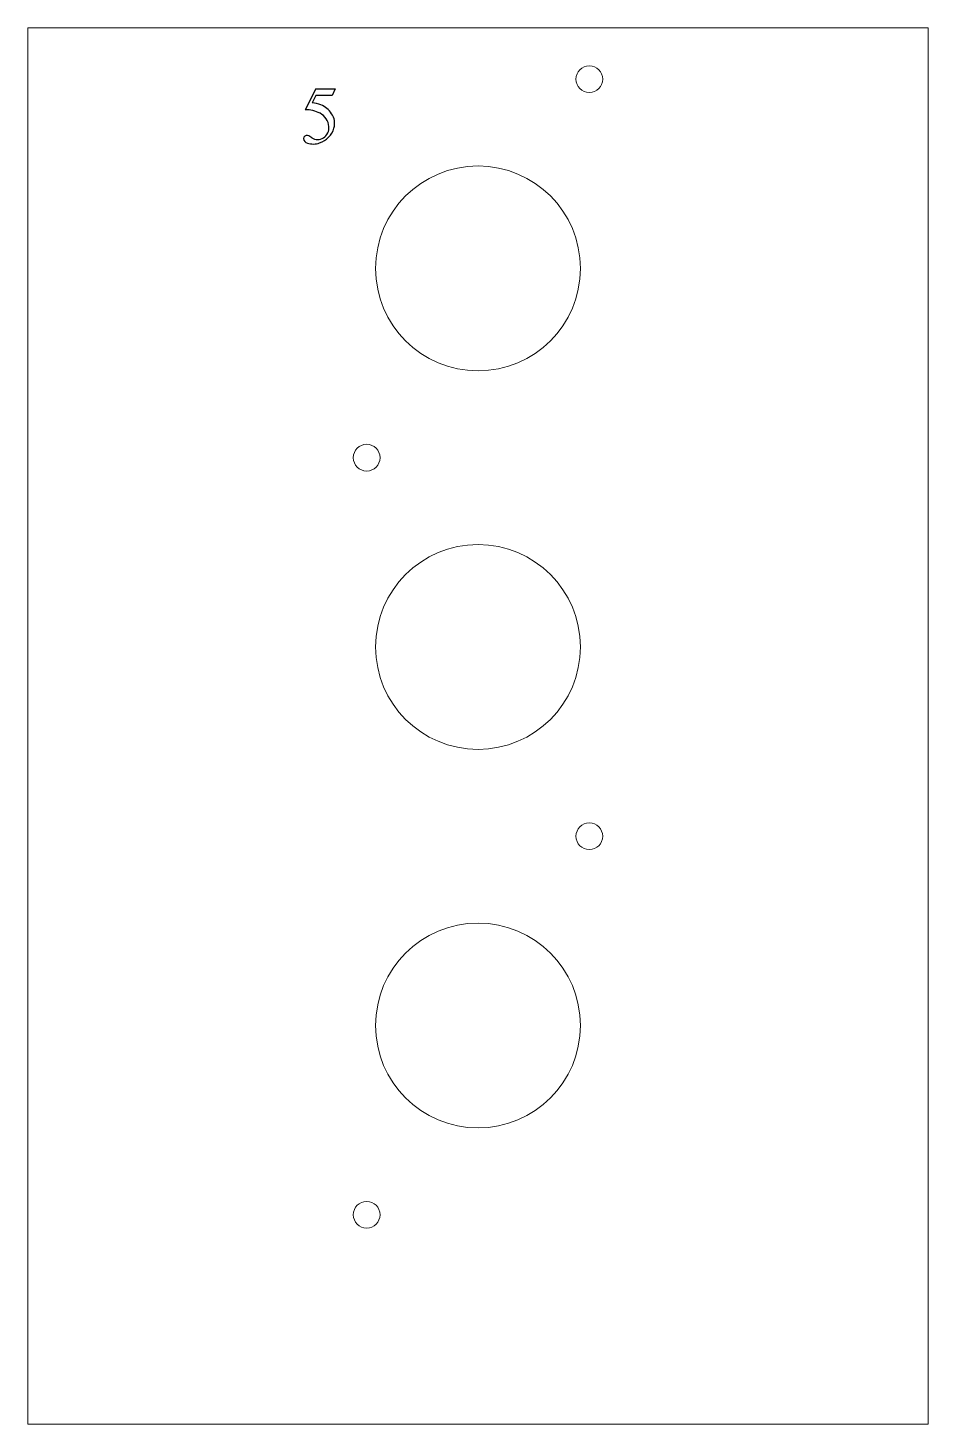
# Model space of a CAD drawing. Header units: millimetres. Extents: x -101 to 101, y -90 to 224.
import ezdxf

# ---------------------------------------------------------------- set-up
doc = ezdxf.new("R2010")
doc.units = ezdxf.units.MM
doc.layers.add('Графика', color=7, linetype='Continuous', lineweight=53)

msp = doc.modelspace()

# ---------------------------------------------------------------- linework, layer by layer
at = {"color": 7, "linetype": 'Continuous', "lineweight": 15}
for p, q in [((101.08, 224), (-101.08, 224)), ((-101.08, -89.5), (-101.08, 224)), ((101.08, 224), (101.08, -89.5)), ((-101.08, -89.5), (101.08, -89.5))]:
    msp.add_line(p, q, dxfattribs=at)
for centre, radius in [((25, 212.5), 3), ((0, 170), 23), ((-25, 127.5), 3), ((0, 85), 23), ((25, 42.5), 3), ((0, 0), 23), ((-25, -42.5), 3)]:
    msp.add_circle(centre, radius, dxfattribs=at)
at = {"layer": 'Графика', "color": 3, "lineweight": -2}
for p, q in [((-36.45, 210.36), (-38.81, 205.61)), ((-36.45, 210.36), (-32.07, 210.36)), ((-32.07, 210.36), (-32.78, 208.83)), ((-36.43, 208.83), (-37.25, 207.19)), ((-32.78, 208.83), (-36.43, 208.83))]:
    msp.add_line(p, q, dxfattribs=at)
for centre, radius, start, end in [((-37.57, 201.53), 5.67, 66.181, 86.7462), ((-38.61, 198.97), 6.64, 61.8352, 91.66), ((-37.2, 201.51), 3.74, 5.6992, 62.6353), ((-37.47, 201.59), 5.58, 34.4403, 66.8883), ((-36.07, 202.57), 3.87, 343.9154, 34.0982), ((-37.01, 202.82), 4.84, 287.0601, 344.1319), ((-36.17, 201.58), 2.7, 302.4025, 6.3054), ((-38.47, 199.12), 0.717, 74.4648, 174.5498), ((-37.97, 199.3), 1.22, 185.333, 254.2261), ((-37.05, 202.19), 4.26, 252.8962, 290.0598), ((-38.81, 197.68), 2.2, 47.9951, 75.9646), ((-36.02, 201.32), 2.4, 236.6621, 302.8099)]:
    msp.add_arc(centre, radius, start, end, dxfattribs=at)

doc.saveas('drawing.dxf')
